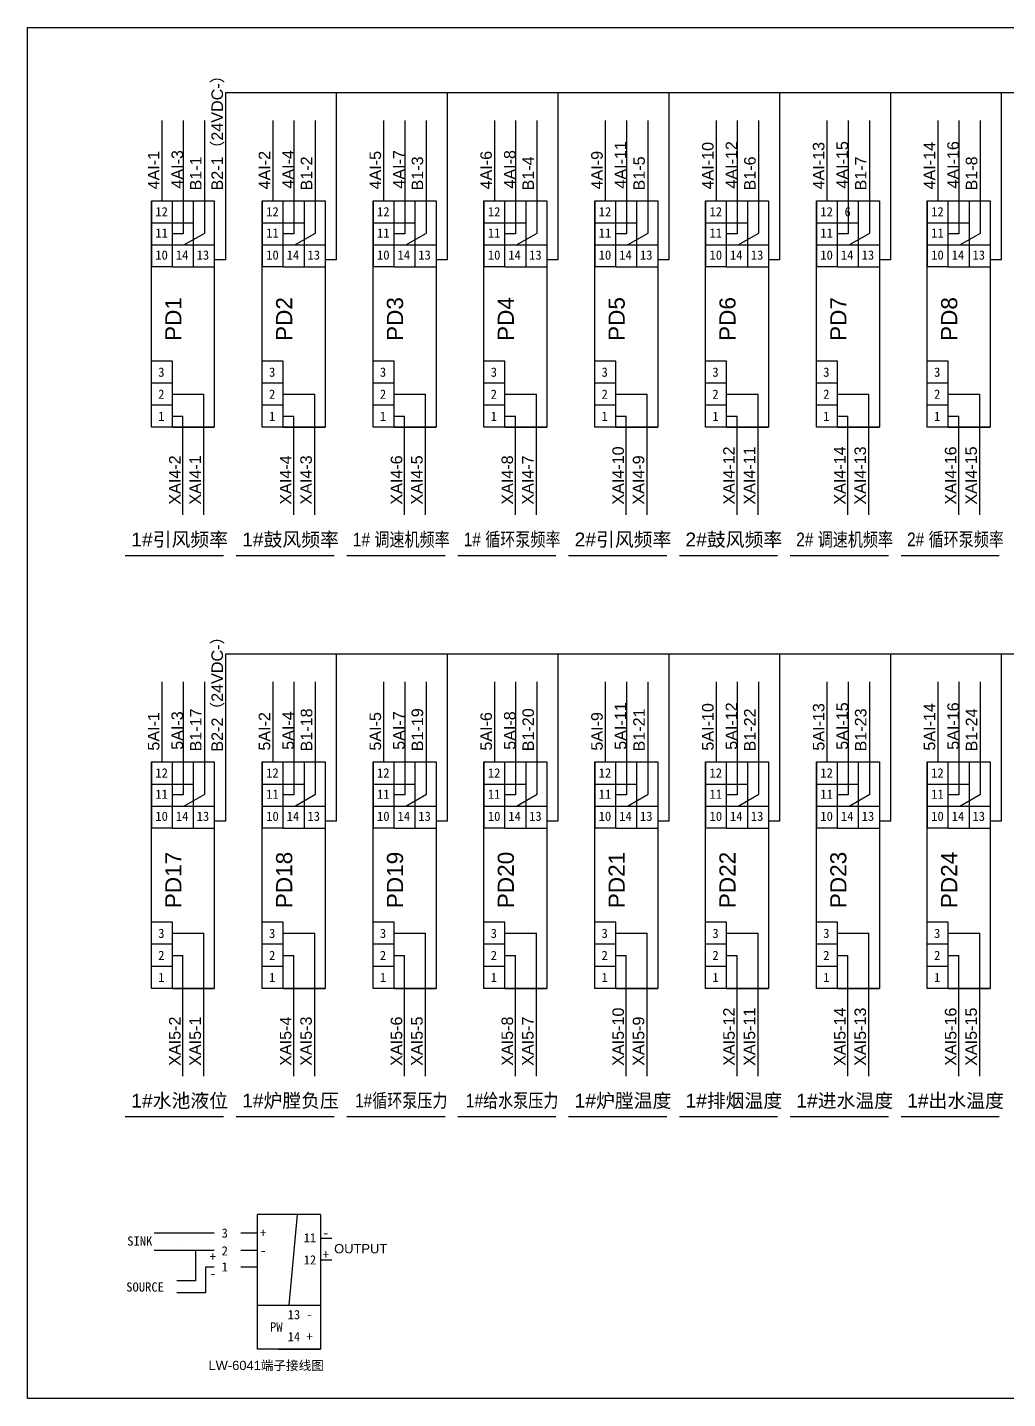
# Model space of a CAD drawing. Extents: x -156069 to -122631, y 9787 to 31117.
# Drawn here: x -156069 to -153947, y 16917 to 19887 of the extents above; entities that cross this region are included whole.
import ezdxf
from ezdxf.enums import TextEntityAlignment as Align

# ---------------------------------------------------------------- set-up
doc = ezdxf.new("R2010")
doc.units = 0
doc.layers.get('0').update_dxf_attribs({"linetype": 'CONTINUOUS'})
doc.layers.add('1', color=143, linetype='CONTINUOUS')
doc.layers.add('TEXT', color=3, linetype='CONTINUOUS')
doc.styles.add('Arial', font='arial.ttf')
doc.styles.get("Standard").update_dxf_attribs({"font": ''})
doc.styles.get('Standard').set_extended_font_data('SimSun')

msp = doc.modelspace()

# ---------------------------------------------------------------- linework, layer by layer
for p, q in [((-155639.3908, 19383.08503), (-155639.3908, 19745.65428)), ((-155639.3908, 19745.65428), (-152039.3908, 19745.65428)), ((-155399.3908, 19383.08503), (-155399.3908, 19745.65428)), ((-155159.3908, 19383.08503), (-155159.3908, 19745.65428)), ((-154919.3908, 19383.08503), (-154919.3908, 19745.65428)), ((-154679.3908, 19383.08503), (-154679.3908, 19745.65428)), ((-154439.3908, 19383.08503), (-154439.3908, 19745.65428)), ((-154199.3908, 19383.08503), (-154199.3908, 19745.65428)), ((-153959.3908, 19383.08503), (-153959.3908, 19745.65428)), ((-155777.58647, 19684.66827), (-155777.58647, 19511.19195)), ((-155731.97833, 19684.66827), (-155731.97833, 19439.62884)), ((-155684.99875, 19441.32991), (-155684.99875, 19684.66827)), ((-155537.58647, 19684.66827), (-155537.58647, 19511.19195)), ((-155491.97833, 19684.66827), (-155491.97833, 19439.62884)), ((-155444.99875, 19441.32991), (-155444.99875, 19684.66827)), ((-155297.58647, 19684.66827), (-155297.58647, 19511.19195)), ((-155251.97833, 19684.66827), (-155251.97833, 19439.62884)), ((-155204.99875, 19441.32991), (-155204.99875, 19684.66827)), ((-155057.58647, 19684.66827), (-155057.58647, 19511.19195)), ((-155011.97833, 19684.66827), (-155011.97833, 19439.62884)), ((-154964.99875, 19441.32991), (-154964.99875, 19684.66827)), ((-154817.58647, 19684.66827), (-154817.58647, 19511.19195)), ((-154771.97833, 19684.66827), (-154771.97833, 19439.62884)), ((-154724.99875, 19441.32991), (-154724.99875, 19684.66827)), ((-154577.58647, 19684.66827), (-154577.58647, 19511.19195)), ((-154531.97833, 19684.66827), (-154531.97833, 19439.62884)), ((-154484.99875, 19441.32991), (-154484.99875, 19684.66827)), ((-154337.58647, 19684.66827), (-154337.58647, 19511.19195)), ((-154291.97833, 19684.66827), (-154291.97833, 19439.62884)), ((-154244.99875, 19441.32991), (-154244.99875, 19684.66827)), ((-154097.58647, 19684.66827), (-154097.58647, 19511.19195)), ((-154051.97833, 19684.66827), (-154051.97833, 19439.62884)), ((-154004.99875, 19441.32991), (-154004.99875, 19684.66827)), ((-155731.97833, 19439.62884), (-155754.78245, 19439.62884)), ((-155729.85924, 19415.59382), (-155684.99875, 19441.32991)), ((-155491.97833, 19439.62884), (-155514.78245, 19439.62884)), ((-155489.85924, 19415.59382), (-155444.99875, 19441.32991)), ((-155251.97833, 19439.62884), (-155274.78245, 19439.62884)), ((-155249.85924, 19415.59382), (-155204.99875, 19441.32991)), ((-155011.97833, 19439.62884), (-155034.78245, 19439.62884)), ((-155009.85924, 19415.59382), (-154964.99875, 19441.32991)), ((-154771.97833, 19439.62884), (-154794.78245, 19439.62884)), ((-154769.85924, 19415.59382), (-154724.99875, 19441.32991)), ((-154531.97833, 19439.62884), (-154554.78245, 19439.62884)), ((-154529.85924, 19415.59382), (-154484.99875, 19441.32991)), ((-154291.97833, 19439.62884), (-154314.78245, 19439.62884)), ((-154289.85924, 19415.59382), (-154244.99875, 19441.32991)), ((-154051.97833, 19439.62884), (-154074.78245, 19439.62884)), ((-154049.85924, 19415.59382), (-154004.99875, 19441.32991)), ((-155639.3908, 19383.08503), (-155663.87048, 19383.08503)), ((-155399.3908, 19383.08503), (-155423.87048, 19383.08503)), ((-155159.3908, 19383.08503), (-155183.87048, 19383.08503)), ((-154919.3908, 19383.08503), (-154943.87048, 19383.08503)), ((-154679.3908, 19383.08503), (-154703.87048, 19383.08503)), ((-154439.3908, 19383.08503), (-154463.87048, 19383.08503)), ((-154199.3908, 19383.08503), (-154223.87048, 19383.08503)), ((-153959.3908, 19383.08503), (-153983.87048, 19383.08503)), ((-155755.33836, 19092.22886), (-155686.67431, 19092.22886)), ((-155686.67431, 18830.63491), (-155686.67431, 19092.22886)), ((-155515.33836, 19092.22886), (-155446.67431, 19092.22886)), ((-155446.67431, 18830.63491), (-155446.67431, 19092.22886)), ((-155275.33836, 19092.22886), (-155206.67431, 19092.22886)), ((-155206.67431, 18830.63491), (-155206.67431, 19092.22886)), ((-155035.33836, 19092.22886), (-154966.67431, 19092.22886)), ((-154966.67431, 18830.63491), (-154966.67431, 19092.22886)), ((-154795.33836, 19092.22886), (-154726.67431, 19092.22886)), ((-154726.67431, 18830.63491), (-154726.67431, 19092.22886)), ((-154555.33836, 19092.22886), (-154486.67431, 19092.22886)), ((-154486.67431, 18830.63491), (-154486.67431, 19092.22886)), ((-154315.33836, 19092.22886), (-154246.67431, 19092.22886)), ((-154246.67431, 18830.63491), (-154246.67431, 19092.22886)), ((-154075.33836, 19092.22886), (-154006.67431, 19092.22886)), ((-154006.67431, 18830.63491), (-154006.67431, 19092.22886)), ((-155754.78245, 19044.4298), (-155732.28245, 19044.4298)), ((-155732.28245, 18830.63491), (-155732.28245, 19044.4298)), ((-155514.78245, 19044.4298), (-155492.28245, 19044.4298)), ((-155492.28245, 18830.63491), (-155492.28245, 19044.4298)), ((-155274.78245, 19044.4298), (-155252.28245, 19044.4298)), ((-155252.28245, 18830.63491), (-155252.28245, 19044.4298)), ((-155034.78245, 19044.4298), (-155012.28245, 19044.4298)), ((-155012.28245, 18830.63491), (-155012.28245, 19044.4298)), ((-154794.78245, 19044.4298), (-154772.28245, 19044.4298)), ((-154772.28245, 18830.63491), (-154772.28245, 19044.4298)), ((-154554.78245, 19044.4298), (-154532.28245, 19044.4298)), ((-154532.28245, 18830.63491), (-154532.28245, 19044.4298)), ((-154314.78245, 19044.4298), (-154292.28245, 19044.4298)), ((-154292.28245, 18830.63491), (-154292.28245, 19044.4298)), ((-154074.78245, 19044.4298), (-154052.28245, 19044.4298)), ((-154052.28245, 18830.63491), (-154052.28245, 19044.4298)), ((-155856.9451, 18743.03828), (-155644.38372, 18743.03828)), ((-155616.9451, 18743.03828), (-155404.38372, 18743.03828)), ((-155376.9451, 18743.03828), (-155164.38372, 18743.03828)), ((-155136.9451, 18743.03828), (-154924.38372, 18743.03828)), ((-154896.9451, 18743.03828), (-154684.38372, 18743.03828)), ((-154656.9451, 18743.03828), (-154444.38372, 18743.03828)), ((-154416.9451, 18743.03828), (-154204.38372, 18743.03828)), ((-154176.9451, 18743.03828), (-153964.38372, 18743.03828)), ((-155639.3908, 18167.51024), (-155639.3908, 18530.07948)), ((-155639.3908, 18530.07948), (-152039.3908, 18530.07948)), ((-155399.3908, 18167.51024), (-155399.3908, 18530.07948)), ((-155159.3908, 18167.51024), (-155159.3908, 18530.07948)), ((-154919.3908, 18167.51024), (-154919.3908, 18530.07948)), ((-154679.3908, 18167.51024), (-154679.3908, 18530.07948)), ((-154439.3908, 18167.51024), (-154439.3908, 18530.07948)), ((-154199.3908, 18167.51024), (-154199.3908, 18530.07948)), ((-153959.3908, 18167.51024), (-153959.3908, 18530.07948)), ((-155777.58647, 18469.09347), (-155777.58647, 18295.61715)), ((-155731.97833, 18469.09347), (-155731.97833, 18224.05404)), ((-155684.99875, 18225.75511), (-155684.99875, 18469.09347)), ((-155537.58647, 18469.09347), (-155537.58647, 18295.61715)), ((-155491.97833, 18469.09347), (-155491.97833, 18224.05404)), ((-155444.99875, 18225.75511), (-155444.99875, 18469.09347)), ((-155297.58647, 18469.09347), (-155297.58647, 18295.61715)), ((-155251.97833, 18469.09347), (-155251.97833, 18224.05404)), ((-155204.99875, 18225.75511), (-155204.99875, 18469.09347)), ((-155057.58647, 18469.09347), (-155057.58647, 18295.61715)), ((-155011.97833, 18469.09347), (-155011.97833, 18224.05404)), ((-154964.99875, 18225.75511), (-154964.99875, 18469.09347)), ((-154817.58647, 18469.09347), (-154817.58647, 18295.61715)), ((-154771.97833, 18469.09347), (-154771.97833, 18224.05404)), ((-154724.99875, 18225.75511), (-154724.99875, 18469.09347)), ((-154577.58647, 18469.09347), (-154577.58647, 18295.61715)), ((-154531.97833, 18469.09347), (-154531.97833, 18224.05404)), ((-154484.99875, 18225.75511), (-154484.99875, 18469.09347)), ((-154337.58647, 18469.09347), (-154337.58647, 18295.61715)), ((-154291.97833, 18469.09347), (-154291.97833, 18224.05404)), ((-154244.99875, 18225.75511), (-154244.99875, 18469.09347)), ((-154097.58647, 18469.09347), (-154097.58647, 18295.61715)), ((-154051.97833, 18469.09347), (-154051.97833, 18224.05404)), ((-154004.99875, 18225.75511), (-154004.99875, 18469.09347)), ((-155731.97833, 18224.05404), (-155754.78245, 18224.05404)), ((-155729.85924, 18200.01903), (-155684.99875, 18225.75511)), ((-155491.97833, 18224.05404), (-155514.78245, 18224.05404)), ((-155489.85924, 18200.01903), (-155444.99875, 18225.75511)), ((-155251.97833, 18224.05404), (-155274.78245, 18224.05404)), ((-155249.85924, 18200.01903), (-155204.99875, 18225.75511)), ((-155011.97833, 18224.05404), (-155034.78245, 18224.05404)), ((-155009.85924, 18200.01903), (-154964.99875, 18225.75511)), ((-154771.97833, 18224.05404), (-154794.78245, 18224.05404)), ((-154769.85924, 18200.01903), (-154724.99875, 18225.75511)), ((-154531.97833, 18224.05404), (-154554.78245, 18224.05404)), ((-154529.85924, 18200.01903), (-154484.99875, 18225.75511)), ((-154291.97833, 18224.05404), (-154314.78245, 18224.05404)), ((-154289.85924, 18200.01903), (-154244.99875, 18225.75511)), ((-154051.97833, 18224.05404), (-154074.78245, 18224.05404)), ((-154049.85924, 18200.01903), (-154004.99875, 18225.75511)), ((-155639.3908, 18167.51024), (-155663.87048, 18167.51024)), ((-155399.3908, 18167.51024), (-155423.87048, 18167.51024)), ((-155159.3908, 18167.51024), (-155183.87048, 18167.51024)), ((-154919.3908, 18167.51024), (-154943.87048, 18167.51024)), ((-154679.3908, 18167.51024), (-154703.87048, 18167.51024)), ((-154439.3908, 18167.51024), (-154463.87048, 18167.51024)), ((-154199.3908, 18167.51024), (-154223.87048, 18167.51024)), ((-153959.3908, 18167.51024), (-153983.87048, 18167.51024)), ((-155755.33836, 17924.45313), (-155686.67431, 17924.45313)), ((-155686.67431, 17615.06011), (-155686.67431, 17924.45313)), ((-155515.33836, 17924.45313), (-155446.67431, 17924.45313)), ((-155446.67431, 17615.06011), (-155446.67431, 17924.45313)), ((-155275.33836, 17924.45313), (-155206.67431, 17924.45313)), ((-155206.67431, 17615.06011), (-155206.67431, 17924.45313)), ((-155035.33836, 17924.45313), (-154966.67431, 17924.45313)), ((-154966.67431, 17615.06011), (-154966.67431, 17924.45313)), ((-154795.33836, 17924.45313), (-154726.67431, 17924.45313)), ((-154726.67431, 17615.06011), (-154726.67431, 17924.45313)), ((-154555.33836, 17924.45313), (-154486.67431, 17924.45313)), ((-154486.67431, 17615.06011), (-154486.67431, 17924.45313)), ((-154315.33836, 17924.45313), (-154246.67431, 17924.45313)), ((-154246.67431, 17615.06011), (-154246.67431, 17924.45313)), ((-154075.33836, 17924.45313), (-154006.67431, 17924.45313)), ((-154006.67431, 17615.06011), (-154006.67431, 17924.45313)), ((-155754.78245, 17876.65406), (-155732.28245, 17876.65406)), ((-155732.28245, 17615.06011), (-155732.28245, 17876.65406)), ((-155514.78245, 17876.65406), (-155492.28245, 17876.65406)), ((-155492.28245, 17615.06011), (-155492.28245, 17876.65406)), ((-155274.78245, 17876.65406), (-155252.28245, 17876.65406)), ((-155252.28245, 17615.06011), (-155252.28245, 17876.65406)), ((-155034.78245, 17876.65406), (-155012.28245, 17876.65406)), ((-155012.28245, 17615.06011), (-155012.28245, 17876.65406)), ((-154794.78245, 17876.65406), (-154772.28245, 17876.65406)), ((-154772.28245, 17615.06011), (-154772.28245, 17876.65406)), ((-154554.78245, 17876.65406), (-154532.28245, 17876.65406)), ((-154532.28245, 17615.06011), (-154532.28245, 17876.65406)), ((-154314.78245, 17876.65406), (-154292.28245, 17876.65406)), ((-154292.28245, 17615.06011), (-154292.28245, 17876.65406)), ((-154074.78245, 17876.65406), (-154052.28245, 17876.65406)), ((-154052.28245, 17615.06011), (-154052.28245, 17876.65406)), ((-155856.9451, 17527.46348), (-155644.38372, 17527.46348)), ((-155616.9451, 17527.46348), (-155404.38372, 17527.46348)), ((-155376.9451, 17527.46348), (-155164.38372, 17527.46348)), ((-155136.9451, 17527.46348), (-154924.38372, 17527.46348)), ((-154896.9451, 17527.46348), (-154684.38372, 17527.46348)), ((-154656.9451, 17527.46348), (-154444.38372, 17527.46348)), ((-154416.9451, 17527.46348), (-154204.38372, 17527.46348)), ((-154176.9451, 17527.46348), (-153964.38372, 17527.46348)), ((-155484.84446, 17315.34904), (-155502.56199, 17118.88855)), ((-155664.40272, 17274.91298), (-155794.14757, 17274.91298)), ((-155570.67004, 17274.91298), (-155606.93192, 17274.91298)), ((-155409.67034, 17263.49288), (-155434.15002, 17263.49288)), ((-155664.40272, 17237.58731), (-155794.14757, 17237.58731)), ((-155745.51881, 17253.99851), (-155745.51881, 17253.99851)), ((-155704.84739, 17237.58731), (-155704.84739, 17171.87147)), ((-155570.67004, 17237.58731), (-155606.93192, 17237.58731)), ((-155664.40272, 17201.09889), (-155682.97036, 17201.09889)), ((-155682.97036, 17201.03933), (-155682.97036, 17145.37875)), ((-155570.67004, 17201.03933), (-155606.93192, 17201.03933)), ((-155409.67034, 17216.67729), (-155434.15002, 17216.67729)), ((-155704.84739, 17171.87147), (-155745.51881, 17171.87147)), ((-155682.97036, 17145.37875), (-155745.51881, 17145.37875)), ((-155570.67004, 17118.88855), (-155434.45395, 17118.88855))]:
    msp.add_line(p, q)
at = {"color": 1}
for p, q in [((-155800.3905, 19511.19195), (-155800.3905, 19463.39289)), ((-155800.3905, 19020.53027), (-155800.3905, 19511.19195)), ((-155800.3905, 19511.19195), (-155664.17441, 19511.19195)), ((-155754.78245, 19463.39289), (-155754.78245, 19511.19195)), ((-155709.17441, 19367.79476), (-155709.17441, 19511.19195)), ((-155664.17441, 19511.19195), (-155664.17441, 19020.53027)), ((-155560.3905, 19511.19195), (-155560.3905, 19463.39289)), ((-155560.3905, 19020.53027), (-155560.3905, 19511.19195)), ((-155560.3905, 19511.19195), (-155424.17441, 19511.19195)), ((-155514.78245, 19463.39289), (-155514.78245, 19511.19195)), ((-155469.17441, 19367.79476), (-155469.17441, 19511.19195)), ((-155424.17441, 19511.19195), (-155424.17441, 19020.53027)), ((-155320.3905, 19511.19195), (-155320.3905, 19463.39289)), ((-155320.3905, 19020.53027), (-155320.3905, 19511.19195)), ((-155320.3905, 19511.19195), (-155184.17441, 19511.19195)), ((-155274.78245, 19463.39289), (-155274.78245, 19511.19195)), ((-155229.17441, 19367.79476), (-155229.17441, 19511.19195)), ((-155184.17441, 19511.19195), (-155184.17441, 19020.53027)), ((-155080.3905, 19511.19195), (-155080.3905, 19463.39289)), ((-155080.3905, 19020.53027), (-155080.3905, 19511.19195)), ((-155080.3905, 19511.19195), (-154944.17441, 19511.19195)), ((-155034.78245, 19463.39289), (-155034.78245, 19511.19195)), ((-154989.17441, 19367.79476), (-154989.17441, 19511.19195)), ((-154944.17441, 19511.19195), (-154944.17441, 19020.53027)), ((-154840.3905, 19511.19195), (-154840.3905, 19463.39289)), ((-154840.3905, 19020.53027), (-154840.3905, 19511.19195)), ((-154840.3905, 19511.19195), (-154704.17441, 19511.19195)), ((-154794.78245, 19463.39289), (-154794.78245, 19511.19195)), ((-154749.17441, 19367.79476), (-154749.17441, 19511.19195)), ((-154704.17441, 19511.19195), (-154704.17441, 19020.53027)), ((-154600.3905, 19511.19195), (-154600.3905, 19463.39289)), ((-154600.3905, 19020.53027), (-154600.3905, 19511.19195)), ((-154600.3905, 19511.19195), (-154464.17441, 19511.19195)), ((-154554.78245, 19463.39289), (-154554.78245, 19511.19195)), ((-154509.17441, 19367.79476), (-154509.17441, 19511.19195)), ((-154464.17441, 19511.19195), (-154464.17441, 19020.53027)), ((-154360.3905, 19511.19195), (-154360.3905, 19463.39289)), ((-154360.3905, 19020.53027), (-154360.3905, 19511.19195)), ((-154360.3905, 19511.19195), (-154224.17441, 19511.19195)), ((-154314.78245, 19463.39289), (-154314.78245, 19511.19195)), ((-154269.17441, 19367.79476), (-154269.17441, 19511.19195)), ((-154224.17441, 19511.19195), (-154224.17441, 19020.53027)), ((-154120.3905, 19511.19195), (-154120.3905, 19463.39289)), ((-154120.3905, 19020.53027), (-154120.3905, 19511.19195)), ((-154120.3905, 19511.19195), (-153984.17441, 19511.19195)), ((-154074.78245, 19463.39289), (-154074.78245, 19511.19195)), ((-154029.17441, 19367.79476), (-154029.17441, 19511.19195)), ((-153984.17441, 19511.19195), (-153984.17441, 19020.53027)), ((-155800.3905, 19463.39289), (-155800.3905, 19367.79476)), ((-155800.3905, 19463.39289), (-155754.78245, 19463.39289)), ((-155754.78245, 19367.79476), (-155754.78245, 19463.39289)), ((-155754.78245, 19463.39289), (-155709.17441, 19463.39289)), ((-155560.3905, 19463.39289), (-155560.3905, 19367.79476)), ((-155560.3905, 19463.39289), (-155514.78245, 19463.39289)), ((-155514.78245, 19367.79476), (-155514.78245, 19463.39289)), ((-155514.78245, 19463.39289), (-155469.17441, 19463.39289)), ((-155320.3905, 19463.39289), (-155320.3905, 19367.79476)), ((-155320.3905, 19463.39289), (-155274.78245, 19463.39289)), ((-155274.78245, 19367.79476), (-155274.78245, 19463.39289)), ((-155274.78245, 19463.39289), (-155229.17441, 19463.39289)), ((-155080.3905, 19463.39289), (-155080.3905, 19367.79476)), ((-155080.3905, 19463.39289), (-155034.78245, 19463.39289)), ((-155034.78245, 19367.79476), (-155034.78245, 19463.39289)), ((-155034.78245, 19463.39289), (-154989.17441, 19463.39289)), ((-154840.3905, 19463.39289), (-154840.3905, 19367.79476)), ((-154840.3905, 19463.39289), (-154794.78245, 19463.39289)), ((-154794.78245, 19367.79476), (-154794.78245, 19463.39289)), ((-154794.78245, 19463.39289), (-154749.17441, 19463.39289)), ((-154600.3905, 19463.39289), (-154600.3905, 19367.79476)), ((-154600.3905, 19463.39289), (-154554.78245, 19463.39289)), ((-154554.78245, 19367.79476), (-154554.78245, 19463.39289)), ((-154554.78245, 19463.39289), (-154509.17441, 19463.39289)), ((-154360.3905, 19463.39289), (-154360.3905, 19367.79476)), ((-154360.3905, 19463.39289), (-154314.78245, 19463.39289)), ((-154314.78245, 19367.79476), (-154314.78245, 19463.39289)), ((-154314.78245, 19463.39289), (-154269.17441, 19463.39289)), ((-154120.3905, 19463.39289), (-154120.3905, 19367.79476)), ((-154120.3905, 19463.39289), (-154074.78245, 19463.39289)), ((-154074.78245, 19367.79476), (-154074.78245, 19463.39289)), ((-154074.78245, 19463.39289), (-154029.17441, 19463.39289)), ((-155800.3905, 19415.59382), (-155754.78245, 19415.59382)), ((-155754.78245, 19415.59382), (-155664.17441, 19415.59382)), ((-155560.3905, 19415.59382), (-155514.78245, 19415.59382)), ((-155514.78245, 19415.59382), (-155424.17441, 19415.59382)), ((-155320.3905, 19415.59382), (-155274.78245, 19415.59382)), ((-155274.78245, 19415.59382), (-155184.17441, 19415.59382)), ((-155080.3905, 19415.59382), (-155034.78245, 19415.59382)), ((-155034.78245, 19415.59382), (-154944.17441, 19415.59382)), ((-154840.3905, 19415.59382), (-154794.78245, 19415.59382)), ((-154794.78245, 19415.59382), (-154704.17441, 19415.59382)), ((-154600.3905, 19415.59382), (-154554.78245, 19415.59382)), ((-154554.78245, 19415.59382), (-154464.17441, 19415.59382)), ((-154360.3905, 19415.59382), (-154314.78245, 19415.59382)), ((-154314.78245, 19415.59382), (-154224.17441, 19415.59382)), ((-154120.3905, 19415.59382), (-154074.78245, 19415.59382)), ((-154074.78245, 19415.59382), (-153984.17441, 19415.59382)), ((-155754.78245, 19367.79476), (-155800.3905, 19367.79476)), ((-155754.78245, 19367.79476), (-155664.17441, 19367.79476)), ((-155514.78245, 19367.79476), (-155560.3905, 19367.79476)), ((-155514.78245, 19367.79476), (-155424.17441, 19367.79476)), ((-155274.78245, 19367.79476), (-155320.3905, 19367.79476)), ((-155274.78245, 19367.79476), (-155184.17441, 19367.79476)), ((-155034.78245, 19367.79476), (-155080.3905, 19367.79476)), ((-155034.78245, 19367.79476), (-154944.17441, 19367.79476)), ((-154794.78245, 19367.79476), (-154840.3905, 19367.79476)), ((-154794.78245, 19367.79476), (-154704.17441, 19367.79476)), ((-154554.78245, 19367.79476), (-154600.3905, 19367.79476)), ((-154554.78245, 19367.79476), (-154464.17441, 19367.79476)), ((-154314.78245, 19367.79476), (-154360.3905, 19367.79476)), ((-154314.78245, 19367.79476), (-154224.17441, 19367.79476)), ((-154074.78245, 19367.79476), (-154120.3905, 19367.79476)), ((-154074.78245, 19367.79476), (-153984.17441, 19367.79476)), ((-155754.78245, 19163.92745), (-155800.3905, 19163.92745)), ((-155800.3905, 19116.12839), (-155800.3905, 19163.92745)), ((-155754.78245, 19116.12839), (-155754.78245, 19163.92745)), ((-155514.78245, 19163.92745), (-155560.3905, 19163.92745)), ((-155560.3905, 19116.12839), (-155560.3905, 19163.92745)), ((-155514.78245, 19116.12839), (-155514.78245, 19163.92745)), ((-155274.78245, 19163.92745), (-155320.3905, 19163.92745)), ((-155320.3905, 19116.12839), (-155320.3905, 19163.92745)), ((-155274.78245, 19116.12839), (-155274.78245, 19163.92745)), ((-155034.78245, 19163.92745), (-155080.3905, 19163.92745)), ((-155080.3905, 19116.12839), (-155080.3905, 19163.92745)), ((-155034.78245, 19116.12839), (-155034.78245, 19163.92745)), ((-154794.78245, 19163.92745), (-154840.3905, 19163.92745)), ((-154840.3905, 19116.12839), (-154840.3905, 19163.92745)), ((-154794.78245, 19116.12839), (-154794.78245, 19163.92745)), ((-154554.78245, 19163.92745), (-154600.3905, 19163.92745)), ((-154600.3905, 19116.12839), (-154600.3905, 19163.92745)), ((-154554.78245, 19116.12839), (-154554.78245, 19163.92745)), ((-154314.78245, 19163.92745), (-154360.3905, 19163.92745)), ((-154360.3905, 19116.12839), (-154360.3905, 19163.92745)), ((-154314.78245, 19116.12839), (-154314.78245, 19163.92745)), ((-154074.78245, 19163.92745), (-154120.3905, 19163.92745)), ((-154120.3905, 19116.12839), (-154120.3905, 19163.92745)), ((-154074.78245, 19116.12839), (-154074.78245, 19163.92745)), ((-155754.78245, 19116.12839), (-155800.3905, 19116.12839)), ((-155800.3905, 19068.32933), (-155800.3905, 19116.12839)), ((-155754.78245, 19116.12839), (-155800.3905, 19116.12839)), ((-155754.78245, 19116.12839), (-155800.3905, 19116.12839)), ((-155754.78245, 19068.32933), (-155754.78245, 19116.12839)), ((-155514.78245, 19116.12839), (-155560.3905, 19116.12839)), ((-155560.3905, 19068.32933), (-155560.3905, 19116.12839)), ((-155514.78245, 19116.12839), (-155560.3905, 19116.12839)), ((-155514.78245, 19116.12839), (-155560.3905, 19116.12839)), ((-155514.78245, 19116.12839), (-155560.3905, 19116.12839)), ((-155514.78245, 19068.32933), (-155514.78245, 19116.12839)), ((-155274.78245, 19116.12839), (-155320.3905, 19116.12839)), ((-155320.3905, 19068.32933), (-155320.3905, 19116.12839)), ((-155274.78245, 19116.12839), (-155320.3905, 19116.12839)), ((-155274.78245, 19116.12839), (-155320.3905, 19116.12839)), ((-155274.78245, 19116.12839), (-155320.3905, 19116.12839)), ((-155274.78245, 19068.32933), (-155274.78245, 19116.12839)), ((-155034.78245, 19116.12839), (-155080.3905, 19116.12839)), ((-155080.3905, 19068.32933), (-155080.3905, 19116.12839)), ((-155034.78245, 19116.12839), (-155080.3905, 19116.12839)), ((-155034.78245, 19116.12839), (-155080.3905, 19116.12839)), ((-155034.78245, 19116.12839), (-155080.3905, 19116.12839)), ((-155034.78245, 19068.32933), (-155034.78245, 19116.12839)), ((-154794.78245, 19116.12839), (-154840.3905, 19116.12839)), ((-154840.3905, 19068.32933), (-154840.3905, 19116.12839)), ((-154794.78245, 19116.12839), (-154840.3905, 19116.12839)), ((-154794.78245, 19116.12839), (-154840.3905, 19116.12839)), ((-154794.78245, 19116.12839), (-154840.3905, 19116.12839)), ((-154794.78245, 19068.32933), (-154794.78245, 19116.12839)), ((-154554.78245, 19116.12839), (-154600.3905, 19116.12839)), ((-154600.3905, 19068.32933), (-154600.3905, 19116.12839)), ((-154554.78245, 19116.12839), (-154600.3905, 19116.12839)), ((-154554.78245, 19116.12839), (-154600.3905, 19116.12839)), ((-154554.78245, 19116.12839), (-154600.3905, 19116.12839)), ((-154554.78245, 19068.32933), (-154554.78245, 19116.12839)), ((-154314.78245, 19116.12839), (-154360.3905, 19116.12839)), ((-154360.3905, 19068.32933), (-154360.3905, 19116.12839)), ((-154314.78245, 19116.12839), (-154360.3905, 19116.12839)), ((-154314.78245, 19116.12839), (-154360.3905, 19116.12839)), ((-154314.78245, 19116.12839), (-154360.3905, 19116.12839)), ((-154314.78245, 19068.32933), (-154314.78245, 19116.12839)), ((-154074.78245, 19116.12839), (-154120.3905, 19116.12839)), ((-154120.3905, 19068.32933), (-154120.3905, 19116.12839)), ((-154074.78245, 19116.12839), (-154120.3905, 19116.12839)), ((-154074.78245, 19116.12839), (-154120.3905, 19116.12839)), ((-154074.78245, 19116.12839), (-154120.3905, 19116.12839)), ((-154074.78245, 19068.32933), (-154074.78245, 19116.12839)), ((-155754.78245, 19068.32933), (-155800.3905, 19068.32933)), ((-155800.3905, 19020.53027), (-155800.3905, 19068.32933)), ((-155754.78245, 19068.32933), (-155800.3905, 19068.32933)), ((-155754.78245, 19020.53027), (-155754.78245, 19068.32933)), ((-155514.78245, 19068.32933), (-155560.3905, 19068.32933)), ((-155560.3905, 19020.53027), (-155560.3905, 19068.32933)), ((-155514.78245, 19068.32933), (-155560.3905, 19068.32933)), ((-155514.78245, 19020.53027), (-155514.78245, 19068.32933)), ((-155274.78245, 19068.32933), (-155320.3905, 19068.32933)), ((-155320.3905, 19020.53027), (-155320.3905, 19068.32933)), ((-155274.78245, 19068.32933), (-155320.3905, 19068.32933)), ((-155274.78245, 19020.53027), (-155274.78245, 19068.32933)), ((-155034.78245, 19068.32933), (-155080.3905, 19068.32933)), ((-155080.3905, 19020.53027), (-155080.3905, 19068.32933)), ((-155034.78245, 19068.32933), (-155080.3905, 19068.32933)), ((-155034.78245, 19020.53027), (-155034.78245, 19068.32933)), ((-154794.78245, 19068.32933), (-154840.3905, 19068.32933)), ((-154840.3905, 19020.53027), (-154840.3905, 19068.32933)), ((-154794.78245, 19068.32933), (-154840.3905, 19068.32933)), ((-154794.78245, 19020.53027), (-154794.78245, 19068.32933)), ((-154554.78245, 19068.32933), (-154600.3905, 19068.32933)), ((-154600.3905, 19020.53027), (-154600.3905, 19068.32933)), ((-154554.78245, 19068.32933), (-154600.3905, 19068.32933)), ((-154554.78245, 19020.53027), (-154554.78245, 19068.32933)), ((-154314.78245, 19068.32933), (-154360.3905, 19068.32933)), ((-154360.3905, 19020.53027), (-154360.3905, 19068.32933)), ((-154314.78245, 19068.32933), (-154360.3905, 19068.32933)), ((-154314.78245, 19020.53027), (-154314.78245, 19068.32933)), ((-154074.78245, 19068.32933), (-154120.3905, 19068.32933)), ((-154120.3905, 19020.53027), (-154120.3905, 19068.32933)), ((-154074.78245, 19068.32933), (-154120.3905, 19068.32933)), ((-154074.78245, 19020.53027), (-154074.78245, 19068.32933)), ((-155754.78245, 19020.53027), (-155800.3905, 19020.53027)), ((-155664.17441, 19020.53027), (-155800.3905, 19020.53027)), ((-155754.78245, 19020.53027), (-155664.17441, 19020.53027)), ((-155514.78245, 19020.53027), (-155560.3905, 19020.53027)), ((-155424.17441, 19020.53027), (-155560.3905, 19020.53027)), ((-155514.78245, 19020.53027), (-155424.17441, 19020.53027)), ((-155274.78245, 19020.53027), (-155320.3905, 19020.53027)), ((-155184.17441, 19020.53027), (-155320.3905, 19020.53027)), ((-155274.78245, 19020.53027), (-155184.17441, 19020.53027)), ((-155034.78245, 19020.53027), (-155080.3905, 19020.53027)), ((-154944.17441, 19020.53027), (-155080.3905, 19020.53027)), ((-155034.78245, 19020.53027), (-154944.17441, 19020.53027)), ((-154794.78245, 19020.53027), (-154840.3905, 19020.53027)), ((-154704.17441, 19020.53027), (-154840.3905, 19020.53027)), ((-154794.78245, 19020.53027), (-154704.17441, 19020.53027)), ((-154554.78245, 19020.53027), (-154600.3905, 19020.53027)), ((-154464.17441, 19020.53027), (-154600.3905, 19020.53027)), ((-154554.78245, 19020.53027), (-154464.17441, 19020.53027)), ((-154314.78245, 19020.53027), (-154360.3905, 19020.53027)), ((-154224.17441, 19020.53027), (-154360.3905, 19020.53027)), ((-154314.78245, 19020.53027), (-154224.17441, 19020.53027)), ((-154074.78245, 19020.53027), (-154120.3905, 19020.53027)), ((-153984.17441, 19020.53027), (-154120.3905, 19020.53027)), ((-154074.78245, 19020.53027), (-153984.17441, 19020.53027)), ((-155800.3905, 18295.61715), (-155800.3905, 18247.81809)), ((-155800.3905, 17804.95547), (-155800.3905, 18295.61715)), ((-155800.3905, 18295.61715), (-155664.17441, 18295.61715)), ((-155754.78245, 18247.81809), (-155754.78245, 18295.61715)), ((-155709.17441, 18152.21996), (-155709.17441, 18295.61715)), ((-155664.17441, 18295.61715), (-155664.17441, 17804.95547)), ((-155560.3905, 18295.61715), (-155560.3905, 18247.81809)), ((-155560.3905, 17804.95547), (-155560.3905, 18295.61715)), ((-155560.3905, 18295.61715), (-155424.17441, 18295.61715)), ((-155514.78245, 18247.81809), (-155514.78245, 18295.61715)), ((-155469.17441, 18152.21996), (-155469.17441, 18295.61715)), ((-155424.17441, 18295.61715), (-155424.17441, 17804.95547)), ((-155320.3905, 18295.61715), (-155320.3905, 18247.81809)), ((-155320.3905, 17804.95547), (-155320.3905, 18295.61715)), ((-155320.3905, 18295.61715), (-155184.17441, 18295.61715)), ((-155274.78245, 18247.81809), (-155274.78245, 18295.61715)), ((-155229.17441, 18152.21996), (-155229.17441, 18295.61715)), ((-155184.17441, 18295.61715), (-155184.17441, 17804.95547)), ((-155080.3905, 18295.61715), (-155080.3905, 18247.81809)), ((-155080.3905, 17804.95547), (-155080.3905, 18295.61715)), ((-155080.3905, 18295.61715), (-154944.17441, 18295.61715)), ((-155034.78245, 18247.81809), (-155034.78245, 18295.61715)), ((-154989.17441, 18152.21996), (-154989.17441, 18295.61715)), ((-154944.17441, 18295.61715), (-154944.17441, 17804.95547)), ((-154840.3905, 18295.61715), (-154840.3905, 18247.81809)), ((-154840.3905, 17804.95547), (-154840.3905, 18295.61715)), ((-154840.3905, 18295.61715), (-154704.17441, 18295.61715)), ((-154794.78245, 18247.81809), (-154794.78245, 18295.61715)), ((-154749.17441, 18152.21996), (-154749.17441, 18295.61715)), ((-154704.17441, 18295.61715), (-154704.17441, 17804.95547)), ((-154600.3905, 18295.61715), (-154600.3905, 18247.81809)), ((-154600.3905, 17804.95547), (-154600.3905, 18295.61715)), ((-154600.3905, 18295.61715), (-154464.17441, 18295.61715)), ((-154554.78245, 18247.81809), (-154554.78245, 18295.61715)), ((-154509.17441, 18152.21996), (-154509.17441, 18295.61715)), ((-154464.17441, 18295.61715), (-154464.17441, 17804.95547)), ((-154360.3905, 18295.61715), (-154360.3905, 18247.81809)), ((-154360.3905, 17804.95547), (-154360.3905, 18295.61715)), ((-154360.3905, 18295.61715), (-154224.17441, 18295.61715)), ((-154314.78245, 18247.81809), (-154314.78245, 18295.61715)), ((-154269.17441, 18152.21996), (-154269.17441, 18295.61715)), ((-154224.17441, 18295.61715), (-154224.17441, 17804.95547)), ((-154120.3905, 18295.61715), (-154120.3905, 18247.81809)), ((-154120.3905, 17804.95547), (-154120.3905, 18295.61715)), ((-154120.3905, 18295.61715), (-153984.17441, 18295.61715)), ((-154074.78245, 18247.81809), (-154074.78245, 18295.61715)), ((-154029.17441, 18152.21996), (-154029.17441, 18295.61715)), ((-153984.17441, 18295.61715), (-153984.17441, 17804.95547)), ((-155800.3905, 18247.81809), (-155800.3905, 18152.21996)), ((-155800.3905, 18247.81809), (-155754.78245, 18247.81809)), ((-155754.78245, 18152.21996), (-155754.78245, 18247.81809)), ((-155754.78245, 18247.81809), (-155709.17441, 18247.81809)), ((-155560.3905, 18247.81809), (-155560.3905, 18152.21996)), ((-155560.3905, 18247.81809), (-155514.78245, 18247.81809)), ((-155514.78245, 18152.21996), (-155514.78245, 18247.81809)), ((-155514.78245, 18247.81809), (-155469.17441, 18247.81809)), ((-155320.3905, 18247.81809), (-155320.3905, 18152.21996)), ((-155320.3905, 18247.81809), (-155274.78245, 18247.81809)), ((-155274.78245, 18152.21996), (-155274.78245, 18247.81809)), ((-155274.78245, 18247.81809), (-155229.17441, 18247.81809)), ((-155080.3905, 18247.81809), (-155080.3905, 18152.21996)), ((-155080.3905, 18247.81809), (-155034.78245, 18247.81809)), ((-155034.78245, 18152.21996), (-155034.78245, 18247.81809)), ((-155034.78245, 18247.81809), (-154989.17441, 18247.81809)), ((-154840.3905, 18247.81809), (-154840.3905, 18152.21996)), ((-154840.3905, 18247.81809), (-154794.78245, 18247.81809)), ((-154794.78245, 18152.21996), (-154794.78245, 18247.81809)), ((-154794.78245, 18247.81809), (-154749.17441, 18247.81809)), ((-154600.3905, 18247.81809), (-154600.3905, 18152.21996)), ((-154600.3905, 18247.81809), (-154554.78245, 18247.81809)), ((-154554.78245, 18152.21996), (-154554.78245, 18247.81809)), ((-154554.78245, 18247.81809), (-154509.17441, 18247.81809)), ((-154360.3905, 18247.81809), (-154360.3905, 18152.21996)), ((-154360.3905, 18247.81809), (-154314.78245, 18247.81809)), ((-154314.78245, 18152.21996), (-154314.78245, 18247.81809)), ((-154314.78245, 18247.81809), (-154269.17441, 18247.81809)), ((-154120.3905, 18247.81809), (-154120.3905, 18152.21996)), ((-154120.3905, 18247.81809), (-154074.78245, 18247.81809)), ((-154074.78245, 18152.21996), (-154074.78245, 18247.81809)), ((-154074.78245, 18247.81809), (-154029.17441, 18247.81809)), ((-155800.3905, 18200.01903), (-155754.78245, 18200.01903)), ((-155754.78245, 18200.01903), (-155664.17441, 18200.01903)), ((-155560.3905, 18200.01903), (-155514.78245, 18200.01903)), ((-155514.78245, 18200.01903), (-155424.17441, 18200.01903)), ((-155320.3905, 18200.01903), (-155274.78245, 18200.01903)), ((-155274.78245, 18200.01903), (-155184.17441, 18200.01903)), ((-155080.3905, 18200.01903), (-155034.78245, 18200.01903)), ((-155034.78245, 18200.01903), (-154944.17441, 18200.01903)), ((-154840.3905, 18200.01903), (-154794.78245, 18200.01903)), ((-154794.78245, 18200.01903), (-154704.17441, 18200.01903)), ((-154600.3905, 18200.01903), (-154554.78245, 18200.01903)), ((-154554.78245, 18200.01903), (-154464.17441, 18200.01903)), ((-154360.3905, 18200.01903), (-154314.78245, 18200.01903)), ((-154314.78245, 18200.01903), (-154224.17441, 18200.01903)), ((-154120.3905, 18200.01903), (-154074.78245, 18200.01903)), ((-154074.78245, 18200.01903), (-153984.17441, 18200.01903)), ((-155754.78245, 18152.21996), (-155800.3905, 18152.21996)), ((-155754.78245, 18152.21996), (-155664.17441, 18152.21996)), ((-155514.78245, 18152.21996), (-155560.3905, 18152.21996)), ((-155514.78245, 18152.21996), (-155424.17441, 18152.21996)), ((-155274.78245, 18152.21996), (-155320.3905, 18152.21996)), ((-155274.78245, 18152.21996), (-155184.17441, 18152.21996)), ((-155034.78245, 18152.21996), (-155080.3905, 18152.21996)), ((-155034.78245, 18152.21996), (-154944.17441, 18152.21996)), ((-154794.78245, 18152.21996), (-154840.3905, 18152.21996)), ((-154794.78245, 18152.21996), (-154704.17441, 18152.21996)), ((-154554.78245, 18152.21996), (-154600.3905, 18152.21996)), ((-154554.78245, 18152.21996), (-154464.17441, 18152.21996)), ((-154314.78245, 18152.21996), (-154360.3905, 18152.21996)), ((-154314.78245, 18152.21996), (-154224.17441, 18152.21996)), ((-154074.78245, 18152.21996), (-154120.3905, 18152.21996)), ((-154074.78245, 18152.21996), (-153984.17441, 18152.21996)), ((-155754.78245, 17948.35266), (-155800.3905, 17948.35266)), ((-155800.3905, 17900.55359), (-155800.3905, 17948.35266)), ((-155754.78245, 17900.55359), (-155754.78245, 17948.35266)), ((-155514.78245, 17948.35266), (-155560.3905, 17948.35266)), ((-155560.3905, 17900.55359), (-155560.3905, 17948.35266)), ((-155514.78245, 17900.55359), (-155514.78245, 17948.35266)), ((-155274.78245, 17948.35266), (-155320.3905, 17948.35266)), ((-155320.3905, 17900.55359), (-155320.3905, 17948.35266)), ((-155274.78245, 17900.55359), (-155274.78245, 17948.35266)), ((-155034.78245, 17948.35266), (-155080.3905, 17948.35266)), ((-155080.3905, 17900.55359), (-155080.3905, 17948.35266)), ((-155034.78245, 17900.55359), (-155034.78245, 17948.35266)), ((-154794.78245, 17948.35266), (-154840.3905, 17948.35266)), ((-154840.3905, 17900.55359), (-154840.3905, 17948.35266)), ((-154794.78245, 17900.55359), (-154794.78245, 17948.35266)), ((-154554.78245, 17948.35266), (-154600.3905, 17948.35266)), ((-154600.3905, 17900.55359), (-154600.3905, 17948.35266)), ((-154554.78245, 17900.55359), (-154554.78245, 17948.35266)), ((-154314.78245, 17948.35266), (-154360.3905, 17948.35266)), ((-154360.3905, 17900.55359), (-154360.3905, 17948.35266)), ((-154314.78245, 17900.55359), (-154314.78245, 17948.35266)), ((-154074.78245, 17948.35266), (-154120.3905, 17948.35266)), ((-154120.3905, 17900.55359), (-154120.3905, 17948.35266)), ((-154074.78245, 17900.55359), (-154074.78245, 17948.35266)), ((-155754.78245, 17900.55359), (-155800.3905, 17900.55359)), ((-155800.3905, 17852.75453), (-155800.3905, 17900.55359)), ((-155754.78245, 17900.55359), (-155800.3905, 17900.55359)), ((-155754.78245, 17900.55359), (-155800.3905, 17900.55359)), ((-155754.78245, 17900.55359), (-155800.3905, 17900.55359)), ((-155754.78245, 17852.75453), (-155754.78245, 17900.55359)), ((-155514.78245, 17900.55359), (-155560.3905, 17900.55359)), ((-155560.3905, 17852.75453), (-155560.3905, 17900.55359)), ((-155514.78245, 17900.55359), (-155560.3905, 17900.55359)), ((-155514.78245, 17900.55359), (-155560.3905, 17900.55359)), ((-155514.78245, 17900.55359), (-155560.3905, 17900.55359)), ((-155514.78245, 17852.75453), (-155514.78245, 17900.55359)), ((-155274.78245, 17900.55359), (-155320.3905, 17900.55359)), ((-155320.3905, 17852.75453), (-155320.3905, 17900.55359)), ((-155274.78245, 17900.55359), (-155320.3905, 17900.55359)), ((-155274.78245, 17900.55359), (-155320.3905, 17900.55359)), ((-155274.78245, 17900.55359), (-155320.3905, 17900.55359)), ((-155274.78245, 17852.75453), (-155274.78245, 17900.55359)), ((-155034.78245, 17900.55359), (-155080.3905, 17900.55359)), ((-155080.3905, 17852.75453), (-155080.3905, 17900.55359)), ((-155034.78245, 17900.55359), (-155080.3905, 17900.55359)), ((-155034.78245, 17900.55359), (-155080.3905, 17900.55359)), ((-155034.78245, 17900.55359), (-155080.3905, 17900.55359)), ((-155034.78245, 17852.75453), (-155034.78245, 17900.55359)), ((-154794.78245, 17900.55359), (-154840.3905, 17900.55359)), ((-154840.3905, 17852.75453), (-154840.3905, 17900.55359)), ((-154794.78245, 17900.55359), (-154840.3905, 17900.55359)), ((-154794.78245, 17900.55359), (-154840.3905, 17900.55359)), ((-154794.78245, 17900.55359), (-154840.3905, 17900.55359)), ((-154794.78245, 17852.75453), (-154794.78245, 17900.55359)), ((-154554.78245, 17900.55359), (-154600.3905, 17900.55359)), ((-154600.3905, 17852.75453), (-154600.3905, 17900.55359)), ((-154554.78245, 17900.55359), (-154600.3905, 17900.55359)), ((-154554.78245, 17900.55359), (-154600.3905, 17900.55359)), ((-154554.78245, 17900.55359), (-154600.3905, 17900.55359)), ((-154554.78245, 17852.75453), (-154554.78245, 17900.55359)), ((-154314.78245, 17900.55359), (-154360.3905, 17900.55359)), ((-154360.3905, 17852.75453), (-154360.3905, 17900.55359)), ((-154314.78245, 17900.55359), (-154360.3905, 17900.55359)), ((-154314.78245, 17900.55359), (-154360.3905, 17900.55359)), ((-154314.78245, 17900.55359), (-154360.3905, 17900.55359)), ((-154314.78245, 17852.75453), (-154314.78245, 17900.55359)), ((-154074.78245, 17900.55359), (-154120.3905, 17900.55359)), ((-154120.3905, 17852.75453), (-154120.3905, 17900.55359)), ((-154074.78245, 17900.55359), (-154120.3905, 17900.55359)), ((-154074.78245, 17900.55359), (-154120.3905, 17900.55359)), ((-154074.78245, 17900.55359), (-154120.3905, 17900.55359)), ((-154074.78245, 17852.75453), (-154074.78245, 17900.55359)), ((-155754.78245, 17852.75453), (-155800.3905, 17852.75453)), ((-155800.3905, 17804.95547), (-155800.3905, 17852.75453)), ((-155754.78245, 17852.75453), (-155800.3905, 17852.75453)), ((-155754.78245, 17804.95547), (-155754.78245, 17852.75453)), ((-155514.78245, 17852.75453), (-155560.3905, 17852.75453)), ((-155560.3905, 17804.95547), (-155560.3905, 17852.75453)), ((-155514.78245, 17852.75453), (-155560.3905, 17852.75453)), ((-155514.78245, 17804.95547), (-155514.78245, 17852.75453)), ((-155274.78245, 17852.75453), (-155320.3905, 17852.75453)), ((-155320.3905, 17804.95547), (-155320.3905, 17852.75453)), ((-155274.78245, 17852.75453), (-155320.3905, 17852.75453)), ((-155274.78245, 17804.95547), (-155274.78245, 17852.75453)), ((-155034.78245, 17852.75453), (-155080.3905, 17852.75453)), ((-155080.3905, 17804.95547), (-155080.3905, 17852.75453)), ((-155034.78245, 17852.75453), (-155080.3905, 17852.75453)), ((-155034.78245, 17804.95547), (-155034.78245, 17852.75453)), ((-154794.78245, 17852.75453), (-154840.3905, 17852.75453)), ((-154840.3905, 17804.95547), (-154840.3905, 17852.75453)), ((-154794.78245, 17852.75453), (-154840.3905, 17852.75453)), ((-154794.78245, 17804.95547), (-154794.78245, 17852.75453)), ((-154554.78245, 17852.75453), (-154600.3905, 17852.75453)), ((-154600.3905, 17804.95547), (-154600.3905, 17852.75453)), ((-154554.78245, 17852.75453), (-154600.3905, 17852.75453)), ((-154554.78245, 17804.95547), (-154554.78245, 17852.75453)), ((-154314.78245, 17852.75453), (-154360.3905, 17852.75453)), ((-154360.3905, 17804.95547), (-154360.3905, 17852.75453)), ((-154314.78245, 17852.75453), (-154360.3905, 17852.75453)), ((-154314.78245, 17804.95547), (-154314.78245, 17852.75453)), ((-154074.78245, 17852.75453), (-154120.3905, 17852.75453)), ((-154120.3905, 17804.95547), (-154120.3905, 17852.75453)), ((-154074.78245, 17852.75453), (-154120.3905, 17852.75453)), ((-154074.78245, 17804.95547), (-154074.78245, 17852.75453)), ((-155754.78245, 17804.95547), (-155800.3905, 17804.95547)), ((-155664.17441, 17804.95547), (-155800.3905, 17804.95547)), ((-155754.78245, 17804.95547), (-155664.17441, 17804.95547)), ((-155514.78245, 17804.95547), (-155560.3905, 17804.95547)), ((-155424.17441, 17804.95547), (-155560.3905, 17804.95547)), ((-155514.78245, 17804.95547), (-155424.17441, 17804.95547)), ((-155274.78245, 17804.95547), (-155320.3905, 17804.95547)), ((-155184.17441, 17804.95547), (-155320.3905, 17804.95547)), ((-155274.78245, 17804.95547), (-155184.17441, 17804.95547)), ((-155034.78245, 17804.95547), (-155080.3905, 17804.95547)), ((-154944.17441, 17804.95547), (-155080.3905, 17804.95547)), ((-155034.78245, 17804.95547), (-154944.17441, 17804.95547)), ((-154794.78245, 17804.95547), (-154840.3905, 17804.95547)), ((-154704.17441, 17804.95547), (-154840.3905, 17804.95547)), ((-154794.78245, 17804.95547), (-154704.17441, 17804.95547)), ((-154554.78245, 17804.95547), (-154600.3905, 17804.95547)), ((-154464.17441, 17804.95547), (-154600.3905, 17804.95547)), ((-154554.78245, 17804.95547), (-154464.17441, 17804.95547)), ((-154314.78245, 17804.95547), (-154360.3905, 17804.95547)), ((-154224.17441, 17804.95547), (-154360.3905, 17804.95547)), ((-154314.78245, 17804.95547), (-154224.17441, 17804.95547)), ((-154074.78245, 17804.95547), (-154120.3905, 17804.95547)), ((-153984.17441, 17804.95547), (-154120.3905, 17804.95547)), ((-154074.78245, 17804.95547), (-153984.17441, 17804.95547)), ((-155570.67004, 17023.29042), (-155570.67004, 17315.34904)), ((-155434.45395, 17315.34904), (-155570.67004, 17315.34904)), ((-155434.45395, 17315.34904), (-155434.45395, 17023.29042)), ((-155570.67004, 17071.08949), (-155570.67004, 17118.88855)), ((-155570.67004, 17023.29042), (-155570.67004, 17071.08949)), ((-155525.06199, 17023.29042), (-155570.67004, 17023.29042)), ((-155434.45395, 17023.29042), (-155570.67004, 17023.29042)), ((-155525.06199, 17023.29042), (-155434.45395, 17023.29042))]:
    msp.add_line(p, q, dxfattribs=at)
at = {"layer": '1'}
for p, q in [((-156068.88514, 19886.6219), (-151868.88516, 19886.6219)), ((-156068.88514, 16916.62189), (-156068.88514, 19886.6219)), ((-151868.88516, 16916.62189), (-156068.88514, 16916.62189))]:
    msp.add_line(p, q, dxfattribs=at)

# ---------------------------------------------------------------- texts
at = {"color": 3, "style": 'Arial'}
for s, p in [('B2-1（24VDC-）', (-155645.3861, 19533.4549)), ('4AI-11', (-154771.97833, 19537.45966)), ('4AI-10', (-154583.12684, 19535.66583)), ('4AI-12', (-154531.97833, 19537.45966)), ('4AI-13', (-154343.12684, 19535.66583)), ('4AI-15', (-154291.97833, 19537.45966)), ('4AI-14', (-154103.12684, 19535.66583)), ('4AI-16', (-154051.97833, 19537.45966)), ('4AI-1', (-155783.12684, 19535.66583)), ('4AI-3', (-155731.97833, 19537.45966)), ('B1-1', (-155692.01125, 19533.4549)), ('4AI-2', (-155543.12684, 19535.66583)), ('4AI-4', (-155491.97833, 19537.45966)), ('B1-2', (-155452.01125, 19533.4549)), ('4AI-5', (-155303.12684, 19535.66583)), ('4AI-7', (-155251.97833, 19537.45966)), ('B1-3', (-155212.01125, 19533.4549)), ('4AI-6', (-155063.12684, 19535.66583)), ('4AI-8', (-155011.97833, 19537.45966)), ('B1-4', (-154972.01125, 19533.4549)), ('4AI-9', (-154823.12684, 19535.66583)), ('B1-5', (-154732.01125, 19533.4549)), ('B1-6', (-154492.01125, 19533.4549)), ('B1-7', (-154252.01125, 19533.4549)), ('B1-8', (-154012.01125, 19533.4549)), ('XAI4-2', (-155737.28232, 18852.89786)), ('XAI4-1', (-155693.04695, 18852.89786)), ('XAI4-4', (-155497.28232, 18852.89786)), ('XAI4-3', (-155453.04695, 18852.89786)), ('XAI4-6', (-155257.28232, 18852.89786)), ('XAI4-5', (-155213.04695, 18852.89786)), ('XAI4-8', (-155017.28232, 18852.89786)), ('XAI4-7', (-154973.04695, 18852.89786)), ('XAI4-10', (-154777.28232, 18852.89786)), ('XAI4-9', (-154733.04695, 18852.89786)), ('XAI4-12', (-154537.28232, 18852.89786)), ('XAI4-11', (-154493.04695, 18852.89786)), ('XAI4-14', (-154297.28232, 18852.89786)), ('XAI4-13', (-154253.04695, 18852.89786)), ('XAI4-16', (-154057.28232, 18852.89786)), ('XAI4-15', (-154013.04695, 18852.89786)), ('B2-2（24VDC-）', (-155645.3861, 18317.8801)), ('5AI-11', (-154771.97833, 18321.88486)), ('5AI-10', (-154583.12684, 18320.09103)), ('5AI-12', (-154531.97833, 18321.88486)), ('5AI-13', (-154343.12684, 18320.09103)), ('5AI-15', (-154291.97833, 18321.88486)), ('5AI-14', (-154103.12684, 18320.09103)), ('5AI-16', (-154051.97833, 18321.88486)), ('5AI-1', (-155783.12684, 18320.09103)), ('5AI-3', (-155731.97833, 18321.88486)), ('B1-17', (-155692.01125, 18318.33998)), ('5AI-2', (-155543.12684, 18320.09103)), ('5AI-4', (-155491.97833, 18321.88486)), ('B1-18', (-155452.01125, 18318.33998)), ('5AI-5', (-155303.12684, 18320.09103)), ('5AI-7', (-155251.97833, 18321.88486)), ('B1-19', (-155212.01125, 18318.75145)), ('5AI-6', (-155063.12684, 18320.09103)), ('5AI-8', (-155011.97833, 18321.88486)), ('B1-20', (-154972.01125, 18318.75145)), ('5AI-9', (-154823.12684, 18320.09103)), ('B1-21', (-154732.01125, 18318.33998)), ('B1-22', (-154492.01125, 18318.33998)), ('B1-23', (-154252.01125, 18318.33998)), ('B1-24', (-154012.01125, 18318.33998)), ('XAI5-10', (-154777.28232, 17637.32306)), ('XAI5-12', (-154537.28232, 17637.32306)), ('XAI5-11', (-154493.04695, 17637.32306)), ('XAI5-14', (-154297.28232, 17637.32306)), ('XAI5-13', (-154253.04695, 17637.32306)), ('XAI5-16', (-154057.28232, 17637.32306)), ('XAI5-15', (-154013.04695, 17637.32306)), ('XAI5-2', (-155737.28232, 17637.32306)), ('XAI5-1', (-155693.04695, 17637.32306)), ('XAI5-4', (-155497.28232, 17637.32306)), ('XAI5-3', (-155453.04695, 17637.32306)), ('XAI5-6', (-155257.28232, 17637.32306)), ('XAI5-5', (-155213.04695, 17637.32306)), ('XAI5-8', (-155017.28232, 17637.32306)), ('XAI5-7', (-154973.04695, 17637.32306)), ('XAI5-9', (-154733.04695, 17637.32306))]:
    msp.add_text(s, height=25, rotation=90, dxfattribs=at).set_placement(p)
at = {"color": 3}
for s, p in [('12', (-155778.31144, 19487.44866)), ('12', (-155538.31144, 19487.44866)), ('12', (-155298.31144, 19487.44866)), ('12', (-155058.31144, 19487.44866)), ('12', (-154818.31144, 19487.44866)), ('12', (-154578.31144, 19487.44866)), ('12', (-154338.31144, 19487.44866)), ('6', (-154292.7034, 19487.44866)), ('12', (-154098.31144, 19487.44866)), ('11', (-155778.31144, 19441.36563)), ('11', (-155538.31144, 19441.36563)), ('11', (-155298.31144, 19441.36563)), ('11', (-155058.31144, 19441.36563)), ('11', (-154818.31144, 19441.36563)), ('11', (-154578.31144, 19441.36563)), ('11', (-154338.31144, 19441.36563)), ('11', (-154098.31144, 19441.36563)), ('10', (-155778.31144, 19393.56657)), ('14', (-155733.91949, 19393.56657)), ('13', (-155688.91949, 19393.56657)), ('10', (-155538.31144, 19393.56657)), ('14', (-155493.91949, 19393.56657)), ('13', (-155448.91949, 19393.56657)), ('10', (-155298.31144, 19393.56657)), ('14', (-155253.91949, 19393.56657)), ('13', (-155208.91949, 19393.56657)), ('10', (-155058.31144, 19393.56657)), ('14', (-155013.91949, 19393.56657)), ('13', (-154968.91949, 19393.56657)), ('10', (-154818.31144, 19393.56657)), ('14', (-154773.91949, 19393.56657)), ('13', (-154728.91949, 19393.56657)), ('10', (-154578.31144, 19393.56657)), ('14', (-154533.91949, 19393.56657)), ('13', (-154488.91949, 19393.56657)), ('10', (-154338.31144, 19393.56657)), ('14', (-154293.91949, 19393.56657)), ('13', (-154248.91949, 19393.56657)), ('10', (-154098.31144, 19393.56657)), ('14', (-154053.91949, 19393.56657)), ('13', (-154008.91949, 19393.56657)), ('3', (-155778.91949, 19139.96577)), ('3', (-155538.91949, 19139.96577)), ('3', (-155298.91949, 19139.96577)), ('3', (-155058.91949, 19139.96577)), ('3', (-154818.91949, 19139.96577)), ('3', (-154578.91949, 19139.96577)), ('3', (-154338.91949, 19139.96577)), ('3', (-154098.91949, 19139.96577)), ('2', (-155778.91949, 19092.1667)), ('2', (-155538.91949, 19092.1667)), ('2', (-155298.91949, 19092.1667)), ('2', (-155058.91949, 19092.1667)), ('2', (-154818.91949, 19092.1667)), ('2', (-154578.91949, 19092.1667)), ('2', (-154338.91949, 19092.1667)), ('2', (-154098.91949, 19092.1667)), ('1', (-155778.91949, 19044.36764)), ('1', (-155538.91949, 19044.36764)), ('1', (-155298.91949, 19044.36764)), ('1', (-155058.91949, 19044.36764)), ('1', (-154818.91949, 19044.36764)), ('1', (-154578.91949, 19044.36764)), ('1', (-154338.91949, 19044.36764)), ('1', (-154098.91949, 19044.36764)), ('12', (-155778.31144, 18271.87386)), ('12', (-155538.31144, 18271.87386)), ('12', (-155298.31144, 18271.87386)), ('12', (-155058.31144, 18271.87386)), ('12', (-154818.31144, 18271.87386)), ('12', (-154578.31144, 18271.87386)), ('12', (-154338.31144, 18271.87386)), ('12', (-154098.31144, 18271.87386)), ('11', (-155778.31144, 18225.79084)), ('11', (-155538.31144, 18225.79084)), ('11', (-155298.31144, 18225.79084)), ('11', (-155058.31144, 18225.79084)), ('11', (-154818.31144, 18225.79084)), ('11', (-154578.31144, 18225.79084)), ('11', (-154338.31144, 18225.79084)), ('11', (-154098.31144, 18225.79084)), ('10', (-155778.31144, 18177.99178)), ('14', (-155733.91949, 18177.99178)), ('13', (-155688.91949, 18177.99178)), ('10', (-155538.31144, 18177.99178)), ('14', (-155493.91949, 18177.99178)), ('13', (-155448.91949, 18177.99178)), ('10', (-155298.31144, 18177.99178)), ('14', (-155253.91949, 18177.99178)), ('13', (-155208.91949, 18177.99178)), ('10', (-155058.31144, 18177.99178)), ('14', (-155013.91949, 18177.99178)), ('13', (-154968.91949, 18177.99178)), ('10', (-154818.31144, 18177.99178)), ('14', (-154773.91949, 18177.99178)), ('13', (-154728.91949, 18177.99178)), ('10', (-154578.31144, 18177.99178)), ('14', (-154533.91949, 18177.99178)), ('13', (-154488.91949, 18177.99178)), ('10', (-154338.31144, 18177.99178)), ('14', (-154293.91949, 18177.99178)), ('13', (-154248.91949, 18177.99178)), ('10', (-154098.31144, 18177.99178)), ('14', (-154053.91949, 18177.99178)), ('13', (-154008.91949, 18177.99178)), ('3', (-155778.91949, 17924.39097)), ('3', (-155538.91949, 17924.39097)), ('3', (-155298.91949, 17924.39097)), ('3', (-155058.91949, 17924.39097)), ('3', (-154818.91949, 17924.39097)), ('3', (-154578.91949, 17924.39097)), ('3', (-154338.91949, 17924.39097)), ('3', (-154098.91949, 17924.39097)), ('2', (-155778.91949, 17876.59191)), ('2', (-155538.91949, 17876.59191)), ('2', (-155298.91949, 17876.59191)), ('2', (-155058.91949, 17876.59191)), ('2', (-154818.91949, 17876.59191)), ('2', (-154578.91949, 17876.59191)), ('2', (-154338.91949, 17876.59191)), ('2', (-154098.91949, 17876.59191)), ('1', (-155778.91949, 17828.79284)), ('1', (-155538.91949, 17828.79284)), ('1', (-155298.91949, 17828.79284)), ('1', (-155058.91949, 17828.79284)), ('1', (-154818.91949, 17828.79284)), ('1', (-154578.91949, 17828.79284)), ('1', (-154338.91949, 17828.79284)), ('1', (-154098.91949, 17828.79284)), ('SINK', (-155825.64066, 17257.88594)), ('3', (-155641.60509, 17275.106)), ('+', (-155558.53906, 17275.91015)), ('11', (-155457.19012, 17264.8808)), ('-', (-155422.72041, 17275.84195)), ('+', (-155667.2912, 17224.14949)), ('2', (-155641.60509, 17236.56949)), ('-', (-155558.53906, 17237.31896)), ('12', (-155457.19012, 17217.08174)), ('+', (-155422.72041, 17229.02637)), ('1', (-155641.60509, 17201.87852)), ('SOURCE', (-155814.14642, 17158.28798)), ('-', (-155667.2912, 17187.6015)), ('13 -', (-155478.25123, 17098.53684)), ('PW', (-155529.98673, 17071.83414)), ('14 +', (-155478.25123, 17050.73778))]:
    msp.add_text(s, height=20, dxfattribs=at).set_placement(p, align=Align.MIDDLE_CENTER)
at = {"color": 3, "style": 'Arial'}
for s, p in [('PD1', (-155753.01831, 19254.9685)), ('PD2', (-155513.01831, 19254.9685)), ('PD3', (-155273.01831, 19254.9685)), ('PD4', (-155033.01831, 19254.9685)), ('PD5', (-154793.01831, 19254.9685)), ('PD6', (-154553.01831, 19254.9685)), ('PD7', (-154313.01831, 19254.9685)), ('PD8', (-154073.01831, 19254.9685)), ('PD17', (-155753.01831, 18039.83873)), ('PD18', (-155513.01831, 18039.83873)), ('PD19', (-155273.01831, 18039.83873)), ('PD20', (-155033.01831, 18039.83873)), ('PD21', (-154793.01831, 18039.83873)), ('PD22', (-154553.01831, 18039.83873)), ('PD23', (-154313.01831, 18039.83873)), ('PD24', (-154073.01831, 18039.83873))]:
    msp.add_text(s, height=35, rotation=90, dxfattribs=at).set_placement(p, align=Align.MIDDLE_CENTER)
at = {"layer": 'TEXT', "style": 'Arial'}
for s, p in [('1#引风频率', (-155739.32767, 18778.15778)), ('1#鼓风频率', (-155499.32767, 18778.15778)), ('2#引风频率', (-154779.32767, 18778.15778)), ('2#鼓风频率', (-154539.32767, 18778.15778)), ('1#水池液位', (-155739.32767, 17562.58299)), ('1#炉膛负压', (-155499.32767, 17562.58299)), ('1#炉膛温度', (-154779.32767, 17562.58299)), ('1#排烟温度', (-154539.32767, 17562.58299)), ('1#进水温度', (-154299.32767, 17562.58299)), ('1#出水温度', (-154059.32767, 17562.58299))]:
    msp.add_text(s, height=29.9, dxfattribs=at).set_placement(p, align=Align.MIDDLE)
at = {"layer": 'TEXT', "style": 'Arial', "width": 0.8}
for s, p in [('1# 调速机频率', (-155259.32767, 18778.15778)), ('1# 循环泵频率', (-155019.32767, 18778.15778)), ('2# 调速机频率', (-154299.32767, 18778.15778)), ('2# 循环泵频率', (-154059.32767, 18778.15778)), ('1#循环泵压力', (-155259.32767, 17562.58299)), ('1#给水泵压力', (-155019.32767, 17562.58299))]:
    msp.add_text(s, height=29.9, dxfattribs=at).set_placement(p, align=Align.MIDDLE)
at = {"layer": 'TEXT', "style": 'Arial'}
msp.add_text('OUTPUT', height=20, dxfattribs=at).set_placement((-155347.30774, 17241.29823), align=Align.MIDDLE_CENTER)
msp.add_text('LW-6041端子接线图', height=20, dxfattribs=at).set_placement((-155676.77668, 16978.41496))

doc.saveas('drawing.dxf')
